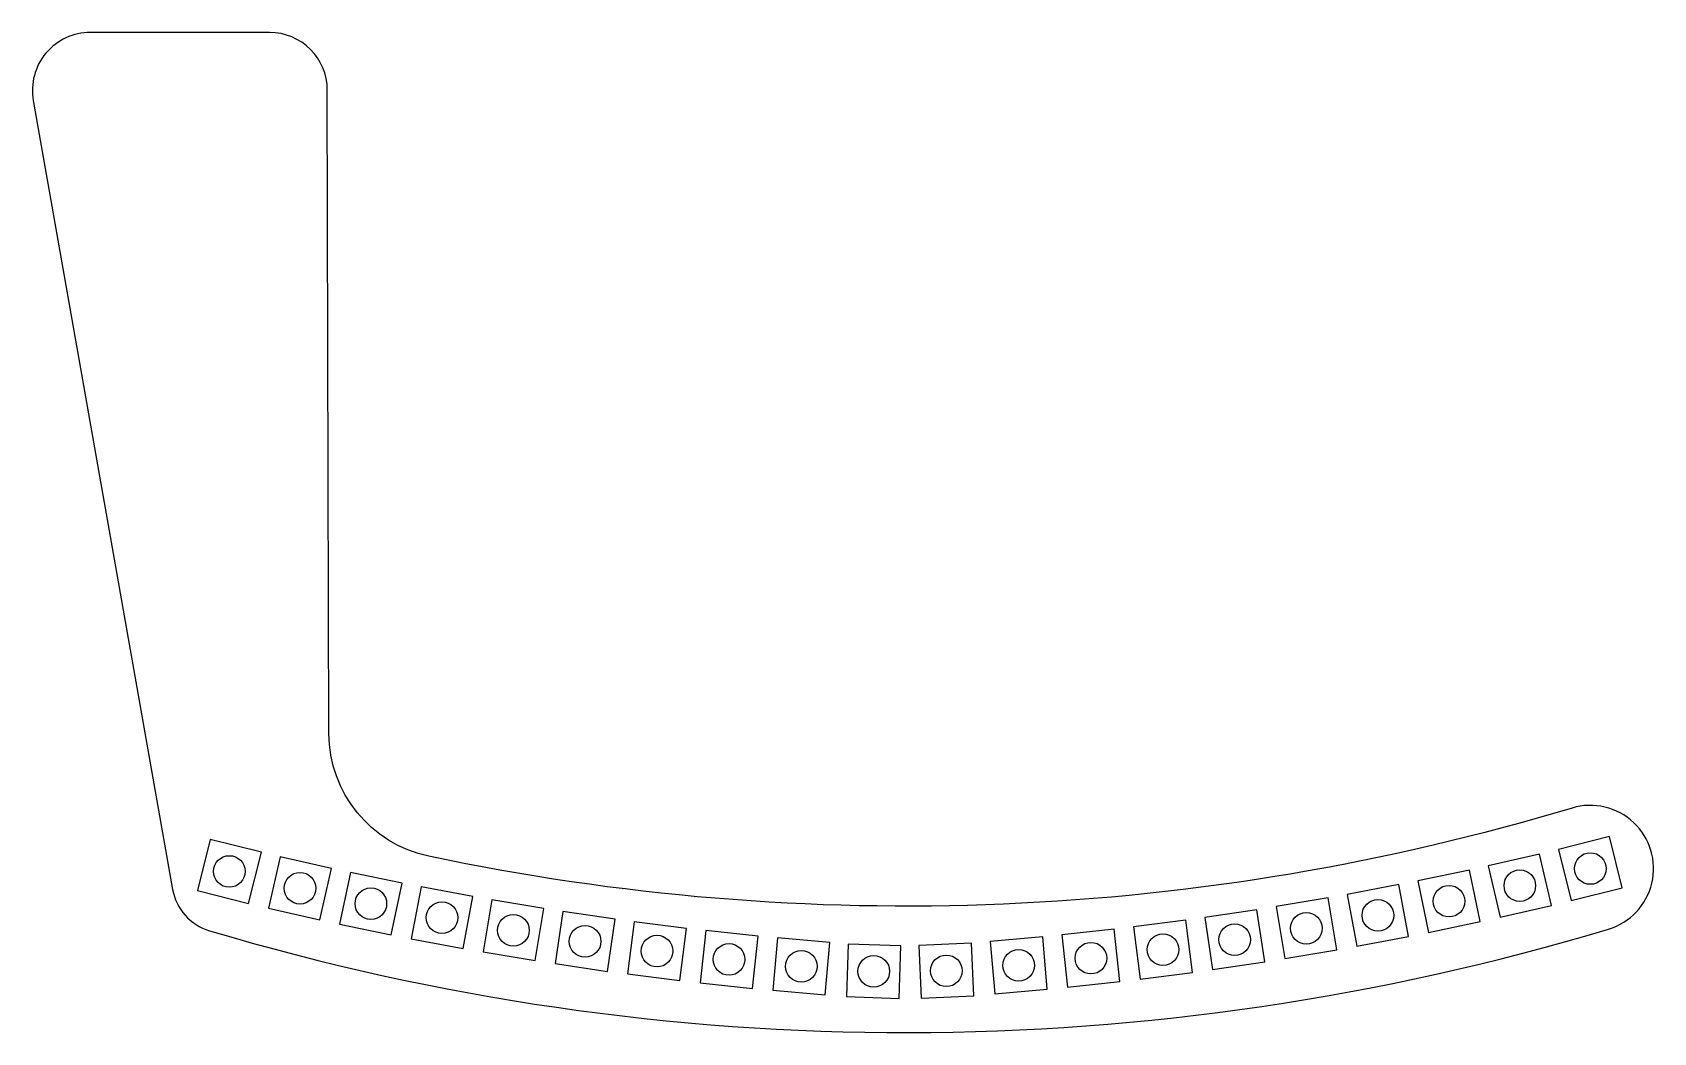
# Model space of a CAD drawing. Header units: millimetres. Extents: x -83 to 71, y -58 to 37.
import ezdxf

# ---------------------------------------------------------------- set-up
doc = ezdxf.new("R2010")
doc.units = ezdxf.units.MM
doc.layers.get('0').update_dxf_attribs({"linetype": 'CONTINUOUS'})

msp = doc.modelspace()

# ---------------------------------------------------------------- linework, layer by layer
msp.add_lwpolyline([(-69.4, -44.14, 0.283661), (-65.91, -48.06, 0.146867), (66.85, -47.91, 1), (63.39, -36.42, -0.125997), (-45.1, -40.99, -0.353705), (-54.57, -29.33), (-54.72, 31.72, 0.413532), (-60.22, 37.2), (-77.2, 37.2, 0.466348), (-82.62, 30.75)], format="xyb", close=True)
msp.add_lwpolyline([(-69.4, -44.14, 0.283661), (-65.91, -48.06, 0.146867), (66.85, -47.91, 1), (63.39, -36.42, -0.125997), (-45.1, -40.99, -0.353705), (-54.57, -29.33), (-54.72, 31.72, 0.413532), (-60.22, 37.2), (-77.2, 37.2, 0.466348), (-82.62, 30.75)], format="xyb", close=True)
for points in [[(-62.2, -45.47), (-60.98, -40.62), (-65.83, -39.41), (-67.05, -44.26)], [(68.15, -43.99), (66.94, -39.13), (62.09, -40.34), (63.3, -45.2)], [(-55.44, -47.03), (-54.32, -42.16), (-59.19, -41.04), (-60.31, -45.91)], [(61.42, -45.66), (60.31, -40.79), (55.44, -41.9), (56.55, -46.77)], [(-48.66, -48.45), (-47.63, -43.56), (-52.53, -42.54), (-53.55, -47.43)], [(54.66, -47.2), (53.65, -42.31), (48.75, -43.32), (49.77, -48.22)], [(-41.84, -49.74), (-40.92, -44.83), (-45.83, -43.9), (-46.76, -48.82)], [(47.88, -48.61), (46.95, -43.69), (42.04, -44.61), (42.96, -49.53)], [(-35.01, -50.9), (-34.18, -45.97), (-39.11, -45.14), (-39.94, -50.07)], [(34.22, -51.02), (33.49, -46.07), (28.55, -46.8), (29.27, -51.75)], [(41.06, -49.88), (40.24, -44.95), (35.3, -45.77), (36.13, -50.71)], [(-28.15, -51.92), (-27.42, -46.97), (-32.36, -46.24), (-33.09, -51.18)], [(-21.27, -52.8), (-20.64, -47.84), (-25.6, -47.21), (-26.23, -52.16)], [(27.36, -52.02), (26.73, -47.06), (21.77, -47.69), (22.4, -52.65)], [(-14.38, -53.55), (-13.84, -48.58), (-18.81, -48.04), (-19.35, -53.01)], [(-7.47, -54.16), (-7.03, -49.18), (-12.02, -48.74), (-12.45, -53.72)], [(13.59, -53.62), (13.16, -48.64), (8.17, -49.08), (8.61, -54.06)], [(20.48, -52.89), (19.95, -47.92), (14.98, -48.45), (15.51, -53.42)], [(-0.46, -54.5), (-0.29, -49.5), (-5.29, -49.33), (-5.46, -54.32)], [(6.62, -54.26), (6.4, -49.26), (1.41, -49.48), (1.62, -54.47)]]:
    msp.add_lwpolyline(points, close=True)
for centre in [(-64.01, -42.44), (65.12, -42.16), (-57.32, -44.03), (58.43, -43.78), (-50.59, -45.49), (51.71, -45.26), (-43.84, -46.82), (44.96, -46.61), (-37.06, -48.02), (-30.26, -49.08), (31.38, -48.91), (38.18, -47.83), (-23.43, -50), (17.73, -50.67), (24.57, -49.86), (-16.6, -50.79), (-9.74, -51.45), (-2.87, -51.91), (4.01, -51.87), (10.88, -51.35)]:
    msp.add_circle(centre, 1.5)

doc.saveas('drawing.dxf')
